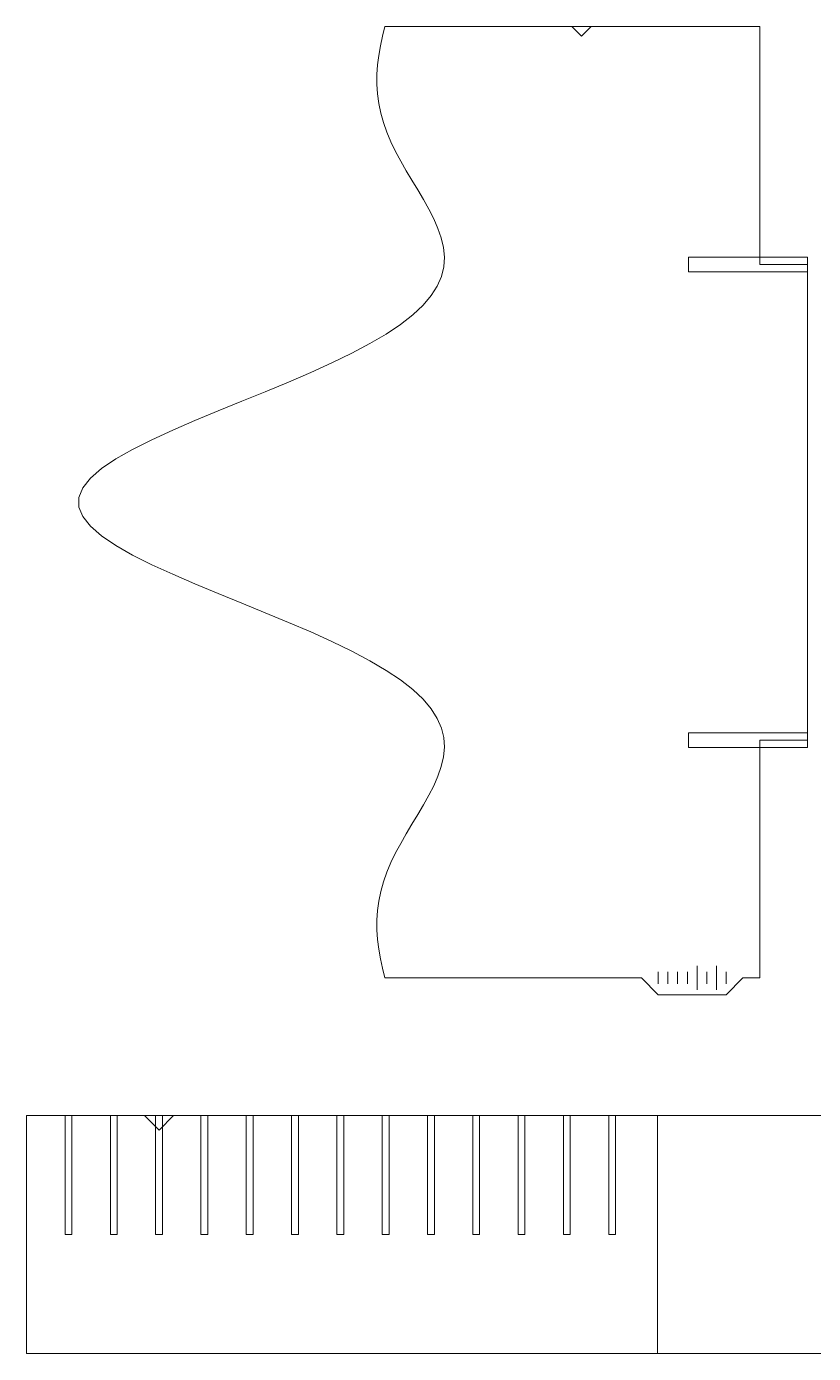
# Model space of a CAD drawing. Header units: centimetres. Extents: x -33.9 to 33.6, y -17.5 to 16.6.
# Drawn here: x -33.79 to -23.8, y -0.37 to 16.47 of the extents above; entities that cross this region are included whole.
import ezdxf

# ---------------------------------------------------------------- set-up
doc = ezdxf.new("R2010")
doc.units = ezdxf.units.CM
doc.header["$MEASUREMENT"] = 0
for name, color, linetype in [('1S', 7, 'Continuous'), ('2C', 7, 'Continuous'), ('3C', 7, 'Continuous'), ('Layer 1', 7, 'Continuous')]:
    doc.layers.add(name, color=color, linetype=linetype)

msp = doc.modelspace()

# ---------------------------------------------------------------- linework, layer by layer
at = {"layer": '1S', "color": 1, "lineweight": 5}
for points in [[(-25.27991, 4.24163), (-25.27991, 4.24163), (-25.27991, 4.54832), (-25.27991, 4.54832)], [(-25.03455, 4.24163), (-25.03455, 4.24163), (-25.03455, 4.54832), (-25.03455, 4.54832)], [(-25.77064, 4.31829), (-25.77064, 4.31829), (-25.77064, 4.47166), (-25.77064, 4.47166)], [(-25.64796, 4.31829), (-25.64796, 4.31829), (-25.64796, 4.47166), (-25.64796, 4.47166)], [(-25.52528, 4.31829), (-25.52528, 4.31829), (-25.52528, 4.47166), (-25.52528, 4.47166)], [(-25.4026, 4.31829), (-25.4026, 4.31829), (-25.4026, 4.47166), (-25.4026, 4.47166)], [(-25.15723, 4.31829), (-25.15723, 4.31829), (-25.15723, 4.47166), (-25.15723, 4.47166)], [(-24.91187, 4.31829), (-24.91187, 4.31829), (-24.91187, 4.47166), (-24.91187, 4.47166)]]:
    msp.add_open_spline(points, degree=3, dxfattribs=at)
at = {"layer": '2C', "color": 1, "lineweight": 5}
for points, knots in [([(-26.86922, 16.46997), (-26.86922, 16.46997), (-26.74654, 16.34727), (-26.74654, 16.34727), (-26.74654, 16.34727), (-26.74654, 16.34727), (-26.62386, 16.46997), (-26.62386, 16.46997), (-26.62386, 16.46997), (-26.62386, 16.46997), (-26.86922, 16.46997), (-26.86922, 16.46997)], [0, 0, 0, 0, 0.33333333, 0.33333333, 0.33333333, 0.33333333, 0.66666667, 0.66666667, 0.66666667, 0.66666667, 1, 1, 1, 1]), ([(-23.87873, 13.35843), (-23.87873, 13.35843), (-23.87873, 13.54399), (-23.87873, 13.54399), (-23.87873, 13.54399), (-23.87873, 13.54399), (-25.38811, 13.54399), (-25.38811, 13.54399), (-25.38811, 13.54399), (-25.38811, 13.54399), (-25.38811, 13.35843), (-25.38811, 13.35843), (-25.38811, 13.35843), (-25.38811, 13.35843), (-23.87873, 13.35843), (-23.87873, 13.35843)], [0, 0, 0, 0, 0.25, 0.25, 0.25, 0.25, 0.5, 0.5, 0.5, 0.5, 0.75, 0.75, 0.75, 0.75, 1, 1, 1, 1]), ([(-23.87873, 7.32094), (-23.87873, 7.32094), (-23.87873, 7.5065), (-23.87873, 7.5065), (-23.87873, 7.5065), (-23.87873, 7.5065), (-25.38811, 7.5065), (-25.38811, 7.5065), (-25.38811, 7.5065), (-25.38811, 7.5065), (-25.38811, 7.32094), (-25.38811, 7.32094), (-25.38811, 7.32094), (-25.38811, 7.32094), (-23.87873, 7.32094), (-23.87873, 7.32094)], [0, 0, 0, 0, 0.25, 0.25, 0.25, 0.25, 0.5, 0.5, 0.5, 0.5, 0.75, 0.75, 0.75, 0.75, 1, 1, 1, 1])]:
    msp.add_open_spline(points, degree=3, knots=knots, dxfattribs=at)
at = {"layer": '3C', "color": 1, "lineweight": 5}
msp.add_open_spline([(-25.98533, 4.39497), (-25.98533, 4.39497), (-25.77064, 4.18027), (-25.77064, 4.18027), (-25.77064, 4.18027), (-25.77064, 4.18027), (-24.91187, 4.18027), (-24.91187, 4.18027), (-24.91187, 4.18027), (-24.91187, 4.18027), (-24.69717, 4.39497), (-24.69717, 4.39497), (-24.69717, 4.39497), (-24.69717, 4.39497), (-24.48248, 4.39497), (-24.48248, 4.39497), (-24.48248, 4.39497), (-24.48248, 4.39497), (-24.48248, 7.41371), (-24.48248, 7.41371), (-24.48248, 7.41371), (-24.48248, 7.41371), (-23.87873, 7.41371), (-23.87873, 7.41371), (-23.87873, 7.41371), (-23.87873, 7.41371), (-23.87873, 13.45121), (-23.87873, 13.45121), (-23.87873, 13.45121), (-23.87873, 13.45121), (-24.48248, 13.45121), (-24.48248, 13.45121), (-24.48248, 13.45121), (-24.48248, 13.45121), (-24.48248, 16.46997), (-24.48248, 16.46997), (-24.48248, 16.46997), (-24.48248, 16.46997), (-29.23962, 16.46997), (-29.23962, 16.46997), (-29.23962, 16.46997), (-29.23962, 16.46997), (-29.27041, 16.348), (-29.27041, 16.348), (-29.27041, 16.348), (-29.27041, 16.348), (-29.29723, 16.22601), (-29.29723, 16.22601), (-29.29723, 16.22601), (-29.29723, 16.22601), (-29.31895, 16.10404), (-29.31895, 16.10404), (-29.31895, 16.10404), (-29.31895, 16.10404), (-29.33456, 15.98208), (-29.33456, 15.98208), (-29.33456, 15.98208), (-29.33456, 15.98208), (-29.34314, 15.86012), (-29.34314, 15.86012), (-29.34314, 15.86012), (-29.34314, 15.86012), (-29.34386, 15.73814), (-29.34386, 15.73814), (-29.34386, 15.73814), (-29.34386, 15.73814), (-29.33612, 15.61617), (-29.33612, 15.61617), (-29.33612, 15.61617), (-29.33612, 15.61617), (-29.31949, 15.4942), (-29.31949, 15.4942), (-29.31949, 15.4942), (-29.31949, 15.4942), (-29.29377, 15.37223), (-29.29377, 15.37223), (-29.29377, 15.37223), (-29.29377, 15.37223), (-29.259, 15.25026), (-29.259, 15.25026), (-29.259, 15.25026), (-29.259, 15.25026), (-29.21548, 15.12829), (-29.21548, 15.12829), (-29.21548, 15.12829), (-29.21548, 15.12829), (-29.16381, 15.00632), (-29.16381, 15.00632), (-29.16381, 15.00632), (-29.16381, 15.00632), (-29.10486, 14.88435), (-29.10486, 14.88435), (-29.10486, 14.88435), (-29.10486, 14.88435), (-29.03983, 14.76238), (-29.03983, 14.76238), (-29.03983, 14.76238), (-29.03983, 14.76238), (-28.97014, 14.64041), (-28.97014, 14.64041), (-28.97014, 14.64041), (-28.97014, 14.64041), (-28.89755, 14.51844), (-28.89755, 14.51844), (-28.89755, 14.51844), (-28.89755, 14.51844), (-28.82402, 14.39647), (-28.82402, 14.39647), (-28.82402, 14.39647), (-28.82402, 14.39647), (-28.75176, 14.2745), (-28.75176, 14.2745), (-28.75176, 14.2745), (-28.75176, 14.2745), (-28.68318, 14.15253), (-28.68318, 14.15253), (-28.68318, 14.15253), (-28.68318, 14.15253), (-28.6208, 14.03056), (-28.6208, 14.03056), (-28.6208, 14.03056), (-28.6208, 14.03056), (-28.56726, 13.9086), (-28.56726, 13.9086), (-28.56726, 13.9086), (-28.56726, 13.9086), (-28.52523, 13.78663), (-28.52523, 13.78663), (-28.52523, 13.78663), (-28.52523, 13.78663), (-28.49737, 13.66466), (-28.49737, 13.66466), (-28.49737, 13.66466), (-28.49737, 13.66466), (-28.48624, 13.54269), (-28.48624, 13.54269), (-28.48624, 13.54269), (-28.48624, 13.54269), (-28.49424, 13.42072), (-28.49424, 13.42072), (-28.49424, 13.42072), (-28.49424, 13.42072), (-28.52357, 13.29875), (-28.52357, 13.29875), (-28.52357, 13.29875), (-28.52357, 13.29875), (-28.57611, 13.17678), (-28.57611, 13.17678), (-28.57611, 13.17678), (-28.57611, 13.17678), (-28.6534, 13.05481), (-28.6534, 13.05481), (-28.6534, 13.05481), (-28.6534, 13.05481), (-28.75653, 12.93284), (-28.75653, 12.93284), (-28.75653, 12.93284), (-28.75653, 12.93284), (-28.88613, 12.81087), (-28.88613, 12.81087), (-28.88613, 12.81087), (-28.88613, 12.81087), (-29.0423, 12.6889), (-29.0423, 12.6889), (-29.0423, 12.6889), (-29.0423, 12.6889), (-29.22452, 12.56693), (-29.22452, 12.56693), (-29.22452, 12.56693), (-29.22452, 12.56693), (-29.4317, 12.44496), (-29.4317, 12.44496), (-29.4317, 12.44496), (-29.4317, 12.44496), (-29.6621, 12.32299), (-29.6621, 12.32299), (-29.6621, 12.32299), (-29.6621, 12.32299), (-29.91334, 12.20102), (-29.91334, 12.20102), (-29.91334, 12.20102), (-29.91334, 12.20102), (-30.18243, 12.07905), (-30.18243, 12.07905), (-30.18243, 12.07905), (-30.18243, 12.07905), (-30.46577, 11.95708), (-30.46577, 11.95708), (-30.46577, 11.95708), (-30.46577, 11.95708), (-30.75917, 11.83511), (-30.75917, 11.83511), (-30.75917, 11.83511), (-30.75917, 11.83511), (-31.05794, 11.71315), (-31.05794, 11.71315), (-31.05794, 11.71315), (-31.05794, 11.71315), (-31.35696, 11.59118), (-31.35696, 11.59118), (-31.35696, 11.59118), (-31.35696, 11.59118), (-31.6507, 11.46921), (-31.6507, 11.46921), (-31.6507, 11.46921), (-31.6507, 11.46921), (-31.93345, 11.34724), (-31.93345, 11.34724), (-31.93345, 11.34724), (-31.93345, 11.34724), (-32.1993, 11.22527), (-32.1993, 11.22527), (-32.1993, 11.22527), (-32.1993, 11.22527), (-32.44231, 11.1033), (-32.44231, 11.1033), (-32.44231, 11.1033), (-32.44231, 11.1033), (-32.65668, 10.98133), (-32.65668, 10.98133), (-32.65668, 10.98133), (-32.65668, 10.98133), (-32.83686, 10.85936), (-32.83686, 10.85936), (-32.83686, 10.85936), (-32.83686, 10.85936), (-32.97764, 10.73739), (-32.97764, 10.73739), (-32.97764, 10.73739), (-32.97764, 10.73739), (-33.07439, 10.61542), (-33.07439, 10.61542), (-33.07439, 10.61542), (-33.07439, 10.61542), (-33.12313, 10.49345), (-33.12313, 10.49345), (-33.12313, 10.49345), (-33.12313, 10.49345), (-33.12313, 10.37148), (-33.12313, 10.37148), (-33.12313, 10.37148), (-33.12313, 10.37148), (-33.07439, 10.24951), (-33.07439, 10.24951), (-33.07439, 10.24951), (-33.07439, 10.24951), (-32.97764, 10.12754), (-32.97764, 10.12754), (-32.97764, 10.12754), (-32.97764, 10.12754), (-32.83686, 10.00557), (-32.83686, 10.00557), (-32.83686, 10.00557), (-32.83686, 10.00557), (-32.65668, 9.8836), (-32.65668, 9.8836), (-32.65668, 9.8836), (-32.65668, 9.8836), (-32.44231, 9.76163), (-32.44231, 9.76163), (-32.44231, 9.76163), (-32.44231, 9.76163), (-32.1993, 9.63967), (-32.1993, 9.63967), (-32.1993, 9.63967), (-32.1993, 9.63967), (-31.93345, 9.5177), (-31.93345, 9.5177), (-31.93345, 9.5177), (-31.93345, 9.5177), (-31.6507, 9.39573), (-31.6507, 9.39573), (-31.6507, 9.39573), (-31.6507, 9.39573), (-31.35696, 9.27376), (-31.35696, 9.27376), (-31.35696, 9.27376), (-31.35696, 9.27376), (-31.05794, 9.15179), (-31.05794, 9.15179), (-31.05794, 9.15179), (-31.05794, 9.15179), (-30.75917, 9.02982), (-30.75917, 9.02982), (-30.75917, 9.02982), (-30.75917, 9.02982), (-30.46577, 8.90785), (-30.46577, 8.90785), (-30.46577, 8.90785), (-30.46577, 8.90785), (-30.18243, 8.78588), (-30.18243, 8.78588), (-30.18243, 8.78588), (-30.18243, 8.78588), (-29.91334, 8.66391), (-29.91334, 8.66391), (-29.91334, 8.66391), (-29.91334, 8.66391), (-29.6621, 8.54194), (-29.6621, 8.54194), (-29.6621, 8.54194), (-29.6621, 8.54194), (-29.4317, 8.41997), (-29.4317, 8.41997), (-29.4317, 8.41997), (-29.4317, 8.41997), (-29.22452, 8.298), (-29.22452, 8.298), (-29.22452, 8.298), (-29.22452, 8.298), (-29.0423, 8.17603), (-29.0423, 8.17603), (-29.0423, 8.17603), (-29.0423, 8.17603), (-28.88613, 8.05406), (-28.88613, 8.05406), (-28.88613, 8.05406), (-28.88613, 8.05406), (-28.75653, 7.93209), (-28.75653, 7.93209), (-28.75653, 7.93209), (-28.75653, 7.93209), (-28.6534, 7.81012), (-28.6534, 7.81012), (-28.6534, 7.81012), (-28.6534, 7.81012), (-28.57611, 7.68815), (-28.57611, 7.68815), (-28.57611, 7.68815), (-28.57611, 7.68815), (-28.52357, 7.56617), (-28.52357, 7.56617), (-28.52357, 7.56617), (-28.52357, 7.56617), (-28.49424, 7.44422), (-28.49424, 7.44422), (-28.49424, 7.44422), (-28.49424, 7.44422), (-28.48624, 7.32225), (-28.48624, 7.32225), (-28.48624, 7.32225), (-28.48624, 7.32225), (-28.49737, 7.20028), (-28.49737, 7.20028), (-28.49737, 7.20028), (-28.49737, 7.20028), (-28.52523, 7.07831), (-28.52523, 7.07831), (-28.52523, 7.07831), (-28.52523, 7.07831), (-28.56726, 6.95634), (-28.56726, 6.95634), (-28.56726, 6.95634), (-28.56726, 6.95634), (-28.6208, 6.83437), (-28.6208, 6.83437), (-28.6208, 6.83437), (-28.6208, 6.83437), (-28.68318, 6.7124), (-28.68318, 6.7124), (-28.68318, 6.7124), (-28.68318, 6.7124), (-28.75176, 6.59042), (-28.75176, 6.59042), (-28.75176, 6.59042), (-28.75176, 6.59042), (-28.82402, 6.46846), (-28.82402, 6.46846), (-28.82402, 6.46846), (-28.82402, 6.46846), (-28.89755, 6.34649), (-28.89755, 6.34649), (-28.89755, 6.34649), (-28.89755, 6.34649), (-28.97014, 6.22452), (-28.97014, 6.22452), (-28.97014, 6.22452), (-28.97014, 6.22452), (-29.03983, 6.10254), (-29.03983, 6.10254), (-29.03983, 6.10254), (-29.03983, 6.10254), (-29.10486, 5.98058), (-29.10486, 5.98058), (-29.10486, 5.98058), (-29.10486, 5.98058), (-29.16381, 5.8586), (-29.16381, 5.8586), (-29.16381, 5.8586), (-29.16381, 5.8586), (-29.21548, 5.73664), (-29.21548, 5.73664), (-29.21548, 5.73664), (-29.21548, 5.73664), (-29.259, 5.61466), (-29.259, 5.61466), (-29.259, 5.61466), (-29.259, 5.61466), (-29.29377, 5.49269), (-29.29377, 5.49269), (-29.29377, 5.49269), (-29.29377, 5.49269), (-29.31949, 5.37072), (-29.31949, 5.37072), (-29.31949, 5.37072), (-29.31949, 5.37072), (-29.33612, 5.24877), (-29.33612, 5.24877), (-29.33612, 5.24877), (-29.33612, 5.24877), (-29.34386, 5.1268), (-29.34386, 5.1268), (-29.34386, 5.1268), (-29.34386, 5.1268), (-29.34314, 5.00481), (-29.34314, 5.00481), (-29.34314, 5.00481), (-29.34314, 5.00481), (-29.33456, 4.88285), (-29.33456, 4.88285), (-29.33456, 4.88285), (-29.33456, 4.88285), (-29.31895, 4.76089), (-29.31895, 4.76089), (-29.31895, 4.76089), (-29.31895, 4.76089), (-29.29723, 4.63891), (-29.29723, 4.63891), (-29.29723, 4.63891), (-29.29723, 4.63891), (-29.27041, 4.51694), (-29.27041, 4.51694), (-29.27041, 4.51694), (-29.27041, 4.51694), (-29.23962, 4.39497), (-29.23962, 4.39497), (-29.23962, 4.39497), (-29.23962, 4.39497), (-25.98533, 4.39497), (-25.98533, 4.39497)], degree=3, knots=[0, 0, 0, 0, 0.00909091, 0.00909091, 0.00909091, 0.00909091, 0.01818182, 0.01818182, 0.01818182, 0.01818182, 0.02727273, 0.02727273, 0.02727273, 0.02727273, 0.03636364, 0.03636364, 0.03636364, 0.03636364, 0.04545455, 0.04545455, 0.04545455, 0.04545455, 0.05454545, 0.05454545, 0.05454545, 0.05454545, 0.06363636, 0.06363636, 0.06363636, 0.06363636, 0.07272727, 0.07272727, 0.07272727, 0.07272727, 0.08181818, 0.08181818, 0.08181818, 0.08181818, 0.09090909, 0.09090909, 0.09090909, 0.09090909, 0.1, 0.1, 0.1, 0.1, 0.10909091, 0.10909091, 0.10909091, 0.10909091, 0.11818182, 0.11818182, 0.11818182, 0.11818182, 0.12727273, 0.12727273, 0.12727273, 0.12727273, 0.13636364, 0.13636364, 0.13636364, 0.13636364, 0.14545455, 0.14545455, 0.14545455, 0.14545455, 0.15454545, 0.15454545, 0.15454545, 0.15454545, 0.16363636, 0.16363636, 0.16363636, 0.16363636, 0.17272727, 0.17272727, 0.17272727, 0.17272727, 0.18181818, 0.18181818, 0.18181818, 0.18181818, 0.19090909, 0.19090909, 0.19090909, 0.19090909, 0.2, 0.2, 0.2, 0.2, 0.20909091, 0.20909091, 0.20909091, 0.20909091, 0.21818182, 0.21818182, 0.21818182, 0.21818182, 0.22727273, 0.22727273, 0.22727273, 0.22727273, 0.23636364, 0.23636364, 0.23636364, 0.23636364, 0.24545455, 0.24545455, 0.24545455, 0.24545455, 0.25454545, 0.25454545, 0.25454545, 0.25454545, 0.26363636, 0.26363636, 0.26363636, 0.26363636, 0.27272727, 0.27272727, 0.27272727, 0.27272727, 0.28181818, 0.28181818, 0.28181818, 0.28181818, 0.29090909, 0.29090909, 0.29090909, 0.29090909, 0.3, 0.3, 0.3, 0.3, 0.30909091, 0.30909091, 0.30909091, 0.30909091, 0.31818182, 0.31818182, 0.31818182, 0.31818182, 0.32727273, 0.32727273, 0.32727273, 0.32727273, 0.33636364, 0.33636364, 0.33636364, 0.33636364, 0.34545455, 0.34545455, 0.34545455, 0.34545455, 0.35454545, 0.35454545, 0.35454545, 0.35454545, 0.36363636, 0.36363636, 0.36363636, 0.36363636, 0.37272727, 0.37272727, 0.37272727, 0.37272727, 0.38181818, 0.38181818, 0.38181818, 0.38181818, 0.39090909, 0.39090909, 0.39090909, 0.39090909, 0.4, 0.4, 0.4, 0.4, 0.40909091, 0.40909091, 0.40909091, 0.40909091, 0.41818182, 0.41818182, 0.41818182, 0.41818182, 0.42727273, 0.42727273, 0.42727273, 0.42727273, 0.43636364, 0.43636364, 0.43636364, 0.43636364, 0.44545455, 0.44545455, 0.44545455, 0.44545455, 0.45454545, 0.45454545, 0.45454545, 0.45454545, 0.46363636, 0.46363636, 0.46363636, 0.46363636, 0.47272727, 0.47272727, 0.47272727, 0.47272727, 0.48181818, 0.48181818, 0.48181818, 0.48181818, 0.49090909, 0.49090909, 0.49090909, 0.49090909, 0.5, 0.5, 0.5, 0.5, 0.50909091, 0.50909091, 0.50909091, 0.50909091, 0.51818182, 0.51818182, 0.51818182, 0.51818182, 0.52727273, 0.52727273, 0.52727273, 0.52727273, 0.53636364, 0.53636364, 0.53636364, 0.53636364, 0.54545455, 0.54545455, 0.54545455, 0.54545455, 0.55454545, 0.55454545, 0.55454545, 0.55454545, 0.56363636, 0.56363636, 0.56363636, 0.56363636, 0.57272727, 0.57272727, 0.57272727, 0.57272727, 0.58181818, 0.58181818, 0.58181818, 0.58181818, 0.59090909, 0.59090909, 0.59090909, 0.59090909, 0.6, 0.6, 0.6, 0.6, 0.60909091, 0.60909091, 0.60909091, 0.60909091, 0.61818182, 0.61818182, 0.61818182, 0.61818182, 0.62727273, 0.62727273, 0.62727273, 0.62727273, 0.63636364, 0.63636364, 0.63636364, 0.63636364, 0.64545455, 0.64545455, 0.64545455, 0.64545455, 0.65454545, 0.65454545, 0.65454545, 0.65454545, 0.66363636, 0.66363636, 0.66363636, 0.66363636, 0.67272727, 0.67272727, 0.67272727, 0.67272727, 0.68181818, 0.68181818, 0.68181818, 0.68181818, 0.69090909, 0.69090909, 0.69090909, 0.69090909, 0.7, 0.7, 0.7, 0.7, 0.70909091, 0.70909091, 0.70909091, 0.70909091, 0.71818182, 0.71818182, 0.71818182, 0.71818182, 0.72727273, 0.72727273, 0.72727273, 0.72727273, 0.73636364, 0.73636364, 0.73636364, 0.73636364, 0.74545455, 0.74545455, 0.74545455, 0.74545455, 0.75454545, 0.75454545, 0.75454545, 0.75454545, 0.76363636, 0.76363636, 0.76363636, 0.76363636, 0.77272727, 0.77272727, 0.77272727, 0.77272727, 0.78181818, 0.78181818, 0.78181818, 0.78181818, 0.79090909, 0.79090909, 0.79090909, 0.79090909, 0.8, 0.8, 0.8, 0.8, 0.80909091, 0.80909091, 0.80909091, 0.80909091, 0.81818182, 0.81818182, 0.81818182, 0.81818182, 0.82727273, 0.82727273, 0.82727273, 0.82727273, 0.83636364, 0.83636364, 0.83636364, 0.83636364, 0.84545455, 0.84545455, 0.84545455, 0.84545455, 0.85454545, 0.85454545, 0.85454545, 0.85454545, 0.86363636, 0.86363636, 0.86363636, 0.86363636, 0.87272727, 0.87272727, 0.87272727, 0.87272727, 0.88181818, 0.88181818, 0.88181818, 0.88181818, 0.89090909, 0.89090909, 0.89090909, 0.89090909, 0.9, 0.9, 0.9, 0.9, 0.90909091, 0.90909091, 0.90909091, 0.90909091, 0.91818182, 0.91818182, 0.91818182, 0.91818182, 0.92727273, 0.92727273, 0.92727273, 0.92727273, 0.93636364, 0.93636364, 0.93636364, 0.93636364, 0.94545455, 0.94545455, 0.94545455, 0.94545455, 0.95454545, 0.95454545, 0.95454545, 0.95454545, 0.96363636, 0.96363636, 0.96363636, 0.96363636, 0.97272727, 0.97272727, 0.97272727, 0.97272727, 0.98181818, 0.98181818, 0.98181818, 0.98181818, 0.99090909, 0.99090909, 0.99090909, 0.99090909, 1, 1, 1, 1], dxfattribs=at)
at = {"layer": 'Layer 1', "color": 1, "lineweight": 5}
for points, knots in [([(-33.78822, -0.37178), (-33.78822, -0.37178), (-11.73738, -0.37178), (-11.73738, -0.37178), (-11.73738, -0.37178), (-11.73738, -0.37178), (-11.73738, 2.64697), (-11.73738, 2.64697), (-11.73738, 2.64697), (-11.73738, 2.64697), (-33.78822, 2.64697), (-33.78822, 2.64697), (-33.78822, 2.64697), (-33.78822, 2.64697), (-33.78822, -0.37178), (-33.78822, -0.37178)], [0, 0, 0, 0, 0.25, 0.25, 0.25, 0.25, 0.5, 0.5, 0.5, 0.5, 0.75, 0.75, 0.75, 0.75, 1, 1, 1, 1]), ([(-33.29987, 1.1376), (-33.29987, 1.1376), (-33.21322, 1.1376), (-33.21322, 1.1376), (-33.21322, 1.1376), (-33.21322, 1.1376), (-33.21322, 2.64697), (-33.21322, 2.64697), (-33.21322, 2.64697), (-33.21322, 2.64697), (-33.29987, 2.64697), (-33.29987, 2.64697), (-33.29987, 2.64697), (-33.29987, 2.64697), (-33.29987, 1.1376), (-33.29987, 1.1376)], [0, 0, 0, 0, 0.25, 0.25, 0.25, 0.25, 0.5, 0.5, 0.5, 0.5, 0.75, 0.75, 0.75, 0.75, 1, 1, 1, 1]), ([(-32.72487, 1.1376), (-32.72487, 1.1376), (-32.63822, 1.1376), (-32.63822, 1.1376), (-32.63822, 1.1376), (-32.63822, 1.1376), (-32.63822, 2.64697), (-32.63822, 2.64697), (-32.63822, 2.64697), (-32.63822, 2.64697), (-32.72487, 2.64697), (-32.72487, 2.64697), (-32.72487, 2.64697), (-32.72487, 2.64697), (-32.72487, 1.1376), (-32.72487, 1.1376)], [0, 0, 0, 0, 0.25, 0.25, 0.25, 0.25, 0.5, 0.5, 0.5, 0.5, 0.75, 0.75, 0.75, 0.75, 1, 1, 1, 1]), ([(-31.92252, 2.64697), (-31.92252, 2.64697), (-32.10655, 2.46295), (-32.10655, 2.46295), (-32.10655, 2.46295), (-32.10655, 2.46295), (-32.29057, 2.64697), (-32.29057, 2.64697), (-32.29057, 2.64697), (-32.29057, 2.64697), (-31.92252, 2.64697), (-31.92252, 2.64697)], [0, 0, 0, 0, 0.33333333, 0.33333333, 0.33333333, 0.33333333, 0.66666667, 0.66666667, 0.66666667, 0.66666667, 1, 1, 1, 1]), ([(-32.14987, 1.1376), (-32.14987, 1.1376), (-32.06322, 1.1376), (-32.06322, 1.1376), (-32.06322, 1.1376), (-32.06322, 1.1376), (-32.06322, 2.64697), (-32.06322, 2.64697), (-32.06322, 2.64697), (-32.06322, 2.64697), (-32.14987, 2.64697), (-32.14987, 2.64697), (-32.14987, 2.64697), (-32.14987, 2.64697), (-32.14987, 1.1376), (-32.14987, 1.1376)], [0, 0, 0, 0, 0.25, 0.25, 0.25, 0.25, 0.5, 0.5, 0.5, 0.5, 0.75, 0.75, 0.75, 0.75, 1, 1, 1, 1]), ([(-31.57487, 1.1376), (-31.57487, 1.1376), (-31.48822, 1.1376), (-31.48822, 1.1376), (-31.48822, 1.1376), (-31.48822, 1.1376), (-31.48822, 2.64697), (-31.48822, 2.64697), (-31.48822, 2.64697), (-31.48822, 2.64697), (-31.57487, 2.64697), (-31.57487, 2.64697), (-31.57487, 2.64697), (-31.57487, 2.64697), (-31.57487, 1.1376), (-31.57487, 1.1376)], [0, 0, 0, 0, 0.25, 0.25, 0.25, 0.25, 0.5, 0.5, 0.5, 0.5, 0.75, 0.75, 0.75, 0.75, 1, 1, 1, 1]), ([(-30.99987, 1.1376), (-30.99987, 1.1376), (-30.91322, 1.1376), (-30.91322, 1.1376), (-30.91322, 1.1376), (-30.91322, 1.1376), (-30.91322, 2.64697), (-30.91322, 2.64697), (-30.91322, 2.64697), (-30.91322, 2.64697), (-30.99987, 2.64697), (-30.99987, 2.64697), (-30.99987, 2.64697), (-30.99987, 2.64697), (-30.99987, 1.1376), (-30.99987, 1.1376)], [0, 0, 0, 0, 0.25, 0.25, 0.25, 0.25, 0.5, 0.5, 0.5, 0.5, 0.75, 0.75, 0.75, 0.75, 1, 1, 1, 1]), ([(-30.42488, 1.1376), (-30.42488, 1.1376), (-30.33823, 1.1376), (-30.33823, 1.1376), (-30.33823, 1.1376), (-30.33823, 1.1376), (-30.33823, 2.64697), (-30.33823, 2.64697), (-30.33823, 2.64697), (-30.33823, 2.64697), (-30.42488, 2.64697), (-30.42488, 2.64697), (-30.42488, 2.64697), (-30.42488, 2.64697), (-30.42488, 1.1376), (-30.42488, 1.1376)], [0, 0, 0, 0, 0.25, 0.25, 0.25, 0.25, 0.5, 0.5, 0.5, 0.5, 0.75, 0.75, 0.75, 0.75, 1, 1, 1, 1]), ([(-29.84988, 1.1376), (-29.84988, 1.1376), (-29.76323, 1.1376), (-29.76323, 1.1376), (-29.76323, 1.1376), (-29.76323, 1.1376), (-29.76323, 2.64697), (-29.76323, 2.64697), (-29.76323, 2.64697), (-29.76323, 2.64697), (-29.84988, 2.64697), (-29.84988, 2.64697), (-29.84988, 2.64697), (-29.84988, 2.64697), (-29.84988, 1.1376), (-29.84988, 1.1376)], [0, 0, 0, 0, 0.25, 0.25, 0.25, 0.25, 0.5, 0.5, 0.5, 0.5, 0.75, 0.75, 0.75, 0.75, 1, 1, 1, 1]), ([(-29.27488, 1.1376), (-29.27488, 1.1376), (-29.18823, 1.1376), (-29.18823, 1.1376), (-29.18823, 1.1376), (-29.18823, 1.1376), (-29.18823, 2.64697), (-29.18823, 2.64697), (-29.18823, 2.64697), (-29.18823, 2.64697), (-29.27488, 2.64697), (-29.27488, 2.64697), (-29.27488, 2.64697), (-29.27488, 2.64697), (-29.27488, 1.1376), (-29.27488, 1.1376)], [0, 0, 0, 0, 0.25, 0.25, 0.25, 0.25, 0.5, 0.5, 0.5, 0.5, 0.75, 0.75, 0.75, 0.75, 1, 1, 1, 1]), ([(-28.69988, 1.1376), (-28.69988, 1.1376), (-28.61323, 1.1376), (-28.61323, 1.1376), (-28.61323, 1.1376), (-28.61323, 1.1376), (-28.61323, 2.64697), (-28.61323, 2.64697), (-28.61323, 2.64697), (-28.61323, 2.64697), (-28.69988, 2.64697), (-28.69988, 2.64697), (-28.69988, 2.64697), (-28.69988, 2.64697), (-28.69988, 1.1376), (-28.69988, 1.1376)], [0, 0, 0, 0, 0.25, 0.25, 0.25, 0.25, 0.5, 0.5, 0.5, 0.5, 0.75, 0.75, 0.75, 0.75, 1, 1, 1, 1]), ([(-28.12488, 1.1376), (-28.12488, 1.1376), (-28.03823, 1.1376), (-28.03823, 1.1376), (-28.03823, 1.1376), (-28.03823, 1.1376), (-28.03823, 2.64697), (-28.03823, 2.64697), (-28.03823, 2.64697), (-28.03823, 2.64697), (-28.12488, 2.64697), (-28.12488, 2.64697), (-28.12488, 2.64697), (-28.12488, 2.64697), (-28.12488, 1.1376), (-28.12488, 1.1376)], [0, 0, 0, 0, 0.25, 0.25, 0.25, 0.25, 0.5, 0.5, 0.5, 0.5, 0.75, 0.75, 0.75, 0.75, 1, 1, 1, 1]), ([(-27.54988, 1.1376), (-27.54988, 1.1376), (-27.46323, 1.1376), (-27.46323, 1.1376), (-27.46323, 1.1376), (-27.46323, 1.1376), (-27.46323, 2.64697), (-27.46323, 2.64697), (-27.46323, 2.64697), (-27.46323, 2.64697), (-27.54988, 2.64697), (-27.54988, 2.64697), (-27.54988, 2.64697), (-27.54988, 2.64697), (-27.54988, 1.1376), (-27.54988, 1.1376)], [0, 0, 0, 0, 0.25, 0.25, 0.25, 0.25, 0.5, 0.5, 0.5, 0.5, 0.75, 0.75, 0.75, 0.75, 1, 1, 1, 1]), ([(-26.97488, 1.1376), (-26.97488, 1.1376), (-26.88823, 1.1376), (-26.88823, 1.1376), (-26.88823, 1.1376), (-26.88823, 1.1376), (-26.88823, 2.64697), (-26.88823, 2.64697), (-26.88823, 2.64697), (-26.88823, 2.64697), (-26.97488, 2.64697), (-26.97488, 2.64697), (-26.97488, 2.64697), (-26.97488, 2.64697), (-26.97488, 1.1376), (-26.97488, 1.1376)], [0, 0, 0, 0, 0.25, 0.25, 0.25, 0.25, 0.5, 0.5, 0.5, 0.5, 0.75, 0.75, 0.75, 0.75, 1, 1, 1, 1]), ([(-26.39987, 1.1376), (-26.39987, 1.1376), (-26.31323, 1.1376), (-26.31323, 1.1376), (-26.31323, 1.1376), (-26.31323, 1.1376), (-26.31323, 2.64697), (-26.31323, 2.64697), (-26.31323, 2.64697), (-26.31323, 2.64697), (-26.39987, 2.64697), (-26.39987, 2.64697), (-26.39987, 2.64697), (-26.39987, 2.64697), (-26.39987, 1.1376), (-26.39987, 1.1376)], [0, 0, 0, 0, 0.25, 0.25, 0.25, 0.25, 0.5, 0.5, 0.5, 0.5, 0.75, 0.75, 0.75, 0.75, 1, 1, 1, 1])]:
    msp.add_open_spline(points, degree=3, knots=knots, dxfattribs=at)
at = {"layer": 'Layer 1', "color": 3, "lineweight": 5}
msp.add_open_spline([(-25.78156, -0.37178), (-25.78156, -0.37178), (-25.78156, 2.64697), (-25.78156, 2.64697)], degree=3, dxfattribs=at)

doc.saveas('drawing.dxf')
